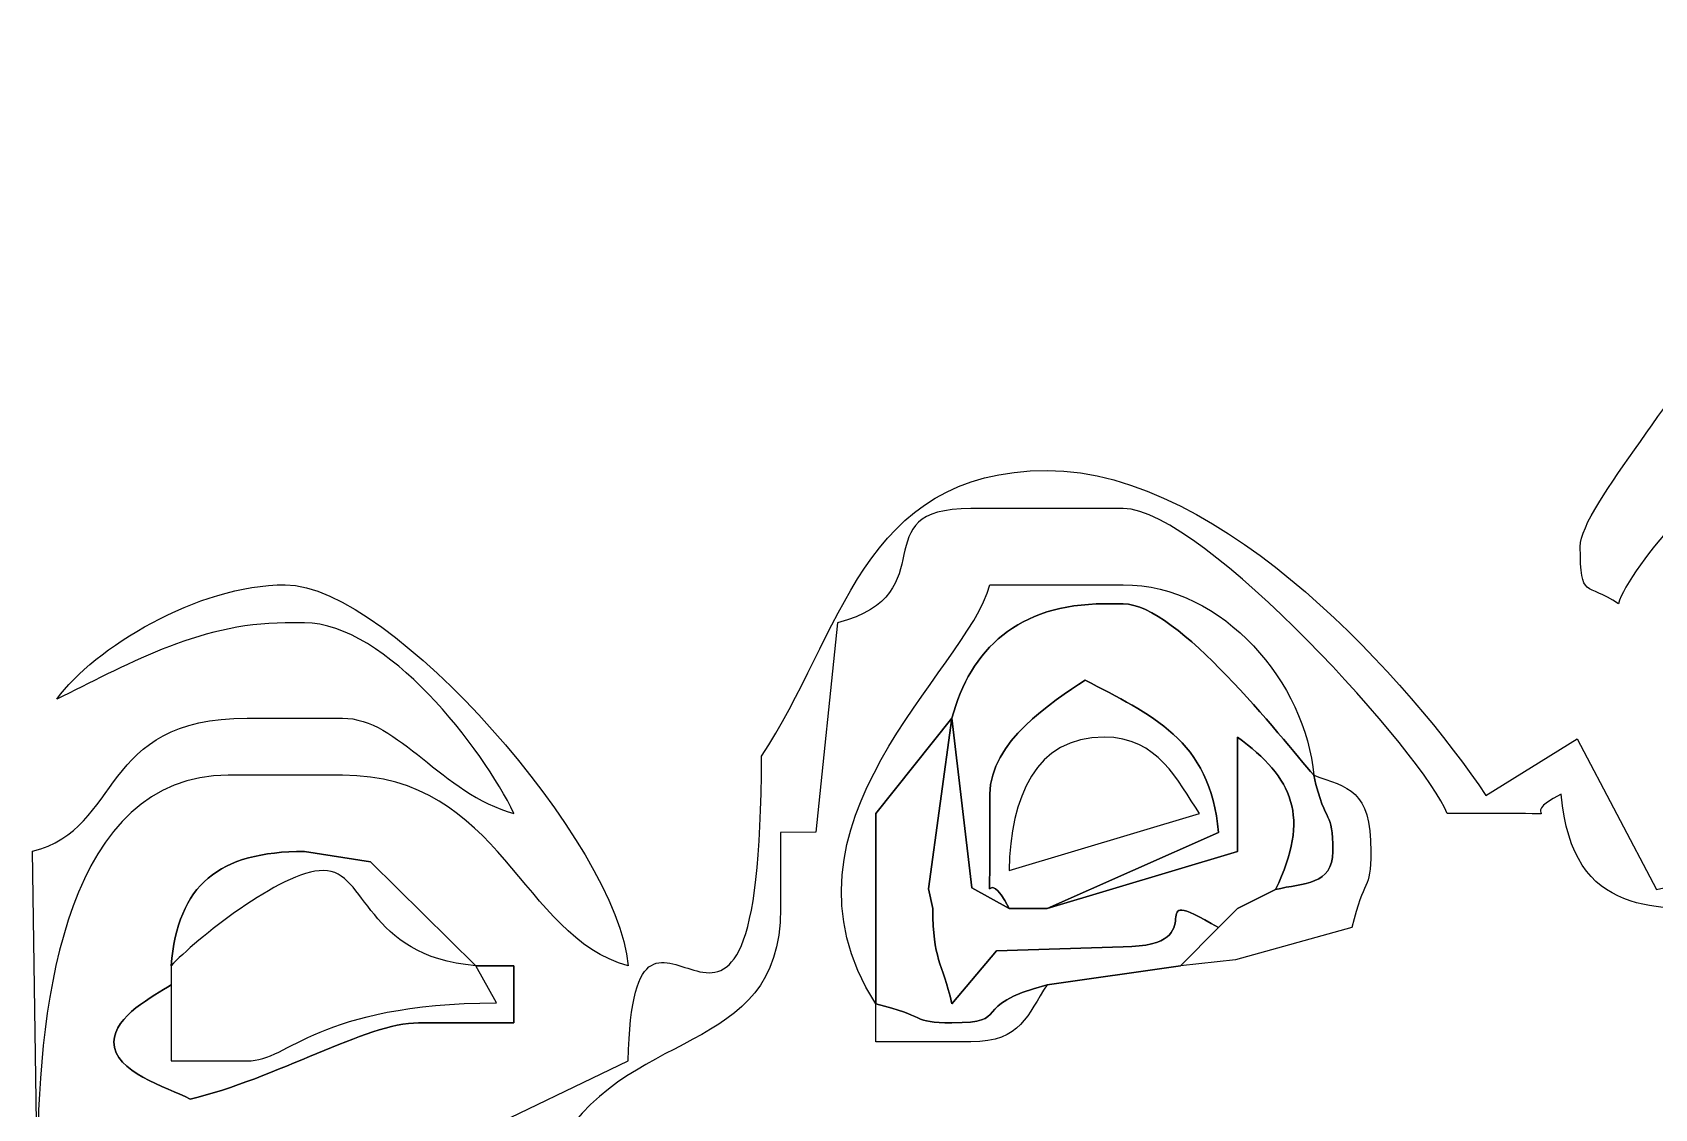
# Model space of a CAD drawing. Header units: centimetres. Extents: x -10 to 8.8, y -13.2 to 14.4.
# Drawn here: x 3.449 to 4.417, y -11.496 to -10.854 of the extents above; entities that cross this region are included whole.
import ezdxf

# ---------------------------------------------------------------- set-up
doc = ezdxf.new("R2010")
doc.units = ezdxf.units.CM
doc.header["$MEASUREMENT"] = 0
doc.layers.add('Camada 1', color=7, linetype='Continuous')

msp = doc.modelspace()

# ---------------------------------------------------------------- linework, layer by layer
at = {"layer": 'Camada 1', "color": 254}
for points, knots in [([(3.46337, -11.2516), (3.50227, -11.23293), (3.54688, -11.20611), (3.59978, -11.20611), (3.59978, -11.20611), (3.59978, -11.20611), (3.61115, -11.20611), (3.61115, -11.20611), (3.61115, -11.20611), (3.66023, -11.20611), (3.71785, -11.28159), (3.73619, -11.31982), (3.73619, -11.31982), (3.69346, -11.3084), (3.6675, -11.26297), (3.63388, -11.26297), (3.63388, -11.26297), (3.63388, -11.26297), (3.57704, -11.26297), (3.57704, -11.26297), (3.57704, -11.26297), (3.48758, -11.26297), (3.5034, -11.32883), (3.44883, -11.34245), (3.44883, -11.34245), (3.44883, -11.34245), (3.452, -11.55859), (3.452, -11.55859), (3.452, -11.55859), (3.452, -11.55859), (3.53157, -11.55859), (3.53157, -11.55859), (3.53157, -11.55859), (3.57331, -11.55859), (3.58652, -11.54098), (3.61115, -11.52448), (3.61115, -11.52448), (3.61115, -11.52448), (3.75893, -11.52448), (3.75893, -11.52448), (3.75893, -11.52448), (3.80131, -11.44436), (3.89534, -11.46777), (3.89534, -11.37667), (3.89534, -11.37667), (3.89534, -11.37667), (3.89534, -11.33119), (3.89534, -11.33119), (3.89534, -11.33119), (3.89534, -11.33119), (3.91646, -11.33099), (3.91646, -11.33099), (3.91646, -11.33099), (3.91646, -11.33099), (3.92944, -11.20611), (3.92944, -11.20611), (3.92944, -11.20611), (3.99561, -11.18844), (3.94235, -11.13789), (4.00901, -11.13789), (4.00901, -11.13789), (4.00901, -11.13789), (4.09995, -11.13789), (4.09995, -11.13789), (4.09995, -11.13789), (4.14729, -11.13789), (4.28138, -11.28714), (4.2932, -11.31982), (4.2932, -11.31982), (4.2932, -11.31982), (4.32731, -11.31982), (4.32731, -11.31982), (4.32731, -11.31982), (4.37077, -11.31982), (4.33144, -11.32331), (4.36141, -11.30845), (4.36141, -11.30845), (4.36765, -11.38346), (4.42064, -11.37667), (4.46372, -11.37667), (4.46372, -11.37667), (4.46372, -11.37667), (4.47509, -11.37667), (4.47509, -11.37667), (4.47509, -11.37667), (4.53072, -11.37667), (4.50597, -11.39415), (4.56603, -11.35393), (4.56603, -11.35393), (4.70646, -11.35393), (4.66129, -11.26035), (4.73654, -11.22885), (4.73654, -11.22885), (4.79625, -11.20386), (4.81611, -11.0948), (4.81693, -11.02631), (4.81693, -11.02631), (4.81693, -11.02631), (4.8527, -11.01217), (4.8527, -11.01217), (4.8527, -11.01217), (4.8527, -11.01217), (4.83885, -10.96734), (4.83885, -10.96734), (4.83885, -10.96734), (4.88115, -10.94495), (4.87447, -10.92186), (4.90705, -10.92186), (4.90705, -10.92186), (4.90705, -10.92186), (4.998, -10.92186), (4.998, -10.92186), (4.998, -10.92186), (5.0463, -10.92186), (5.0673, -10.94023), (5.07757, -10.97871), (5.07757, -10.97871), (5.05207, -10.97277), (5.05143, -10.96734), (5.02073, -10.96734), (5.02073, -10.96734), (5.02073, -10.96734), (4.98663, -10.96734), (4.98663, -10.96734), (4.98663, -10.96734), (4.90053, -10.96734), (4.83961, -11.10485), (4.81654, -11.1492), (4.81654, -11.1492), (4.81654, -11.1492), (4.8273, -11.252), (4.8273, -11.252), (4.8273, -11.252), (4.8273, -11.252), (4.88432, -11.27434), (4.88432, -11.27434), (4.88432, -11.27434), (4.87411, -11.25908), (4.83885, -11.16964), (4.83885, -11.14926), (4.83885, -11.14926), (4.83885, -11.11179), (4.93981, -10.97871), (5.00936, -10.97871), (5.00936, -10.97871), (5.06163, -10.97871), (5.15714, -11.08335), (5.15714, -11.172), (5.15714, -11.172), (5.15714, -11.22575), (5.06801, -11.20736), (5.02073, -11.24022), (5.02073, -11.24022), (5.02073, -11.24022), (4.98663, -11.24022), (4.98663, -11.24022), (4.98663, -11.24022), (4.98663, -11.24022), (4.91842, -11.27434), (4.91842, -11.27434), (4.91842, -11.27434), (4.91842, -11.27434), (5.02073, -11.24022), (5.02073, -11.24022), (5.02073, -11.24022), (5.09139, -11.24022), (5.17988, -11.23942), (5.17988, -11.172), (5.17988, -11.172), (5.17988, -11.172), (5.17988, -11.14926), (5.17988, -11.14926), (5.17988, -11.14926), (5.17988, -11.1123), (5.17003, -11.14068), (5.1602, -11.08782), (5.1602, -11.08782), (5.1602, -11.08782), (5.18904, -11.11021), (5.18904, -11.11021), (5.18904, -11.11021), (5.18904, -11.11021), (5.23732, -11.09144), (5.23732, -11.09144), (5.23732, -11.09144), (5.23732, -11.09144), (5.25945, -11.10378), (5.25945, -11.10378), (5.25945, -11.10378), (5.25945, -11.10378), (5.28219, -11.04693), (5.28219, -11.04693), (5.28219, -11.04693), (5.33285, -10.97399), (5.39123, -10.94784), (5.4186, -10.91049), (5.4186, -10.91049), (5.4186, -10.91049), (5.56638, -10.91049), (5.56638, -10.91049), (5.56638, -10.91049), (5.56638, -10.91049), (5.63195, -10.94919), (5.63195, -10.94919), (5.63195, -10.94919), (5.63195, -10.94919), (5.59549, -10.89206), (5.59549, -10.89206), (5.59549, -10.89206), (5.59549, -10.89206), (5.56638, -10.88774), (5.56638, -10.88774), (5.56638, -10.88774), (5.56638, -10.88774), (5.4186, -10.91049), (5.4186, -10.91049), (5.4186, -10.91049), (5.4186, -10.91049), (5.38449, -10.91049), (5.38449, -10.91049), (5.38449, -10.91049), (5.38449, -10.91049), (5.27949, -11.01013), (5.27949, -11.01013), (5.27949, -11.01013), (5.27949, -11.01013), (5.28219, -11.04693), (5.28219, -11.04693), (5.28219, -11.04693), (5.28219, -11.04693), (5.26951, -10.95603), (5.26951, -10.95603), (5.26951, -10.95603), (5.3422, -10.9369), (5.27385, -10.93557), (5.32503, -10.89649), (5.32503, -10.89649), (5.35586, -10.87294), (5.36293, -10.89859), (5.39586, -10.85363), (5.39586, -10.85363), (5.25019, -10.86576), (5.27368, -10.99186), (5.21398, -11.08104), (5.21398, -11.08104), (5.14431, -11.04416), (5.08008, -10.88774), (4.97526, -10.88774), (4.97526, -10.88774), (4.97526, -10.88774), (4.92979, -10.88774), (4.92979, -10.88774), (4.92979, -10.88774), (4.79396, -10.88774), (4.79035, -11.20611), (4.72517, -11.20611), (4.72517, -11.20611), (4.69585, -11.20611), (4.60567, -11.02419), (4.52056, -11.02419), (4.52056, -11.02419), (4.52056, -11.02419), (4.45235, -11.02419), (4.45235, -11.02419), (4.45235, -11.02419), (4.44192, -11.06325), (4.37278, -11.13602), (4.37278, -11.16063), (4.37278, -11.16063), (4.37278, -11.19311), (4.37635, -11.18143), (4.39551, -11.19474), (4.39551, -11.19474), (4.40122, -11.17337), (4.46148, -11.10378), (4.48645, -11.10378), (4.48645, -11.10378), (4.48645, -11.10378), (4.54329, -11.10378), (4.54329, -11.10378), (4.54329, -11.10378), (4.6181, -11.10378), (4.60835, -11.14765), (4.65697, -11.16063), (4.65697, -11.16063), (4.65697, -11.16063), (4.65697, -11.19474), (4.65697, -11.19474), (4.65697, -11.19474), (4.65697, -11.22515), (4.67338, -11.22837), (4.69107, -11.24022), (4.69107, -11.24022), (4.62242, -11.36999), (4.56234, -11.33172), (4.41825, -11.3653), (4.41825, -11.3653), (4.41825, -11.3653), (4.37087, -11.27528), (4.37087, -11.27528), (4.37087, -11.27528), (4.37087, -11.27528), (4.31645, -11.30912), (4.31645, -11.30912), (4.31645, -11.30912), (4.27265, -11.24379), (4.16013, -11.11515), (4.05448, -11.11515), (4.05448, -11.11515), (3.94323, -11.11515), (3.93204, -11.2139), (3.88397, -11.28571), (3.88397, -11.28571), (3.88397, -11.53658), (3.80777, -11.31612), (3.8044, -11.46763), (3.8044, -11.46763), (3.8044, -11.46763), (3.71266, -11.51166), (3.71266, -11.51166), (3.71266, -11.51166), (3.71266, -11.51166), (3.59978, -11.51311), (3.59978, -11.51311), (3.59978, -11.51311), (3.57636, -11.5288), (3.57027, -11.54722), (3.54294, -11.54722), (3.54294, -11.54722), (3.54294, -11.54722), (3.49747, -11.54722), (3.49747, -11.54722), (3.49747, -11.54722), (3.47198, -11.54722), (3.47252, -11.53822), (3.452, -11.52448), (3.452, -11.52448), (3.452, -11.42937), (3.47055, -11.29708), (3.56568, -11.29708), (3.56568, -11.29708), (3.56568, -11.29708), (3.63388, -11.29708), (3.63388, -11.29708), (3.63388, -11.29708), (3.72866, -11.29708), (3.74077, -11.39379), (3.8044, -11.41078), (3.8044, -11.41078), (3.79837, -11.33828), (3.66244, -11.18337), (3.59978, -11.18337), (3.59978, -11.18337), (3.54715, -11.18337), (3.48571, -11.22109), (3.46337, -11.2516)], [0, 0, 0, 0, 0.011236, 0.011236, 0.011236, 0.011236, 0.022472, 0.022472, 0.022472, 0.022472, 0.033708, 0.033708, 0.033708, 0.033708, 0.044944, 0.044944, 0.044944, 0.044944, 0.05618, 0.05618, 0.05618, 0.05618, 0.067416, 0.067416, 0.067416, 0.067416, 0.078652, 0.078652, 0.078652, 0.078652, 0.089888, 0.089888, 0.089888, 0.089888, 0.101124, 0.101124, 0.101124, 0.101124, 0.11236, 0.11236, 0.11236, 0.11236, 0.123596, 0.123596, 0.123596, 0.123596, 0.134831, 0.134831, 0.134831, 0.134831, 0.146067, 0.146067, 0.146067, 0.146067, 0.157303, 0.157303, 0.157303, 0.157303, 0.168539, 0.168539, 0.168539, 0.168539, 0.179775, 0.179775, 0.179775, 0.179775, 0.191011, 0.191011, 0.191011, 0.191011, 0.202247, 0.202247, 0.202247, 0.202247, 0.213483, 0.213483, 0.213483, 0.213483, 0.224719, 0.224719, 0.224719, 0.224719, 0.235955, 0.235955, 0.235955, 0.235955, 0.247191, 0.247191, 0.247191, 0.247191, 0.258427, 0.258427, 0.258427, 0.258427, 0.269663, 0.269663, 0.269663, 0.269663, 0.280899, 0.280899, 0.280899, 0.280899, 0.292135, 0.292135, 0.292135, 0.292135, 0.303371, 0.303371, 0.303371, 0.303371, 0.314607, 0.314607, 0.314607, 0.314607, 0.325843, 0.325843, 0.325843, 0.325843, 0.337079, 0.337079, 0.337079, 0.337079, 0.348315, 0.348315, 0.348315, 0.348315, 0.359551, 0.359551, 0.359551, 0.359551, 0.370787, 0.370787, 0.370787, 0.370787, 0.382022, 0.382022, 0.382022, 0.382022, 0.393258, 0.393258, 0.393258, 0.393258, 0.404494, 0.404494, 0.404494, 0.404494, 0.41573, 0.41573, 0.41573, 0.41573, 0.426966, 0.426966, 0.426966, 0.426966, 0.438202, 0.438202, 0.438202, 0.438202, 0.449438, 0.449438, 0.449438, 0.449438, 0.460674, 0.460674, 0.460674, 0.460674, 0.47191, 0.47191, 0.47191, 0.47191, 0.483146, 0.483146, 0.483146, 0.483146, 0.494382, 0.494382, 0.494382, 0.494382, 0.505618, 0.505618, 0.505618, 0.505618, 0.516854, 0.516854, 0.516854, 0.516854, 0.52809, 0.52809, 0.52809, 0.52809, 0.539326, 0.539326, 0.539326, 0.539326, 0.550562, 0.550562, 0.550562, 0.550562, 0.561798, 0.561798, 0.561798, 0.561798, 0.573034, 0.573034, 0.573034, 0.573034, 0.58427, 0.58427, 0.58427, 0.58427, 0.595506, 0.595506, 0.595506, 0.595506, 0.606742, 0.606742, 0.606742, 0.606742, 0.617978, 0.617978, 0.617978, 0.617978, 0.629213, 0.629213, 0.629213, 0.629213, 0.640449, 0.640449, 0.640449, 0.640449, 0.651685, 0.651685, 0.651685, 0.651685, 0.662921, 0.662921, 0.662921, 0.662921, 0.674157, 0.674157, 0.674157, 0.674157, 0.685393, 0.685393, 0.685393, 0.685393, 0.696629, 0.696629, 0.696629, 0.696629, 0.707865, 0.707865, 0.707865, 0.707865, 0.719101, 0.719101, 0.719101, 0.719101, 0.730337, 0.730337, 0.730337, 0.730337, 0.741573, 0.741573, 0.741573, 0.741573, 0.752809, 0.752809, 0.752809, 0.752809, 0.764045, 0.764045, 0.764045, 0.764045, 0.775281, 0.775281, 0.775281, 0.775281, 0.786517, 0.786517, 0.786517, 0.786517, 0.797753, 0.797753, 0.797753, 0.797753, 0.808989, 0.808989, 0.808989, 0.808989, 0.820225, 0.820225, 0.820225, 0.820225, 0.831461, 0.831461, 0.831461, 0.831461, 0.842697, 0.842697, 0.842697, 0.842697, 0.853933, 0.853933, 0.853933, 0.853933, 0.865169, 0.865169, 0.865169, 0.865169, 0.876404, 0.876404, 0.876404, 0.876404, 0.88764, 0.88764, 0.88764, 0.88764, 0.898876, 0.898876, 0.898876, 0.898876, 0.910112, 0.910112, 0.910112, 0.910112, 0.921348, 0.921348, 0.921348, 0.921348, 0.932584, 0.932584, 0.932584, 0.932584, 0.94382, 0.94382, 0.94382, 0.94382, 0.955056, 0.955056, 0.955056, 0.955056, 0.966292, 0.966292, 0.966292, 0.966292, 0.977528, 0.977528, 0.977528, 0.977528, 0.988764, 0.988764, 0.988764, 0.988764, 1, 1, 1, 1]), ([(3.95218, -11.43352), (3.95218, -11.43352), (3.95218, -11.45626), (3.95218, -11.45626), (3.95218, -11.45626), (3.95218, -11.45626), (4.00901, -11.45626), (4.00901, -11.45626), (4.00901, -11.45626), (4.03941, -11.45626), (4.04264, -11.43985), (4.05448, -11.42215), (4.05448, -11.42215), (4.05448, -11.42215), (4.13406, -11.41078), (4.13406, -11.41078), (4.13406, -11.41078), (4.13406, -11.41078), (4.16685, -11.40721), (4.16685, -11.40721), (4.16685, -11.40721), (4.16685, -11.40721), (4.23637, -11.38804), (4.23637, -11.38804), (4.23637, -11.38804), (4.24366, -11.35755), (4.24773, -11.36661), (4.24773, -11.34256), (4.24773, -11.34256), (4.24773, -11.30533), (4.23402, -11.30446), (4.21363, -11.29708), (4.21363, -11.29708), (4.2091, -11.24259), (4.15998, -11.18337), (4.09995, -11.18337), (4.09995, -11.18337), (4.09995, -11.18337), (4.02038, -11.18337), (4.02038, -11.18337), (4.02038, -11.18337), (4.0065, -11.23538), (3.88406, -11.32615), (3.95218, -11.43352)], [0, 0, 0, 0, 0.090909, 0.090909, 0.090909, 0.090909, 0.181818, 0.181818, 0.181818, 0.181818, 0.272727, 0.272727, 0.272727, 0.272727, 0.363636, 0.363636, 0.363636, 0.363636, 0.454545, 0.454545, 0.454545, 0.454545, 0.545455, 0.545455, 0.545455, 0.545455, 0.636364, 0.636364, 0.636364, 0.636364, 0.727273, 0.727273, 0.727273, 0.727273, 0.818182, 0.818182, 0.818182, 0.818182, 0.909091, 0.909091, 0.909091, 0.909091, 1, 1, 1, 1]), ([(4.1909, -11.3653), (4.1909, -11.3653), (4.16816, -11.37667), (4.16816, -11.37667), (4.16816, -11.37667), (4.16816, -11.37667), (4.15679, -11.38804), (4.15679, -11.38804), (4.15679, -11.38804), (4.15679, -11.38804), (4.13406, -11.41078), (4.13406, -11.41078), (4.13406, -11.41078), (4.13406, -11.41078), (4.05448, -11.42215), (4.05448, -11.42215), (4.05448, -11.42215), (4.00623, -11.43504), (4.0346, -11.44489), (3.99765, -11.44489), (3.99765, -11.44489), (3.9736, -11.44489), (3.98266, -11.44082), (3.95218, -11.43352), (3.95218, -11.43352), (3.95218, -11.43352), (3.95218, -11.31982), (3.95218, -11.31982), (3.95218, -11.31982), (3.95218, -11.31982), (3.99765, -11.26297), (3.99765, -11.26297), (3.99765, -11.26297), (4.00863, -11.22183), (4.03731, -11.19474), (4.08859, -11.19474), (4.08859, -11.19474), (4.08859, -11.19474), (4.09995, -11.19474), (4.09995, -11.19474), (4.09995, -11.19474), (4.13224, -11.19474), (4.19422, -11.27474), (4.21363, -11.29708), (4.21363, -11.29708), (4.22114, -11.32934), (4.225, -11.31651), (4.225, -11.34256), (4.225, -11.34256), (4.225, -11.3628), (4.20795, -11.36121), (4.1909, -11.3653)], [0, 0, 0, 0, 0.076923, 0.076923, 0.076923, 0.076923, 0.153846, 0.153846, 0.153846, 0.153846, 0.230769, 0.230769, 0.230769, 0.230769, 0.307692, 0.307692, 0.307692, 0.307692, 0.384615, 0.384615, 0.384615, 0.384615, 0.461538, 0.461538, 0.461538, 0.461538, 0.538462, 0.538462, 0.538462, 0.538462, 0.615385, 0.615385, 0.615385, 0.615385, 0.692308, 0.692308, 0.692308, 0.692308, 0.769231, 0.769231, 0.769231, 0.769231, 0.846154, 0.846154, 0.846154, 0.846154, 0.923077, 0.923077, 0.923077, 0.923077, 1, 1, 1, 1]), ([(3.53157, -11.41078), (3.54578, -11.3958), (3.59702, -11.35393), (3.62251, -11.35393), (3.62251, -11.35393), (3.64897, -11.35393), (3.6468, -11.40523), (3.71346, -11.41078), (3.71346, -11.41078), (3.71346, -11.41078), (3.72579, -11.43292), (3.72579, -11.43292), (3.72579, -11.43292), (3.61787, -11.43352), (3.60261, -11.46763), (3.57704, -11.46763), (3.57704, -11.46763), (3.57704, -11.46763), (3.53157, -11.46763), (3.53157, -11.46763), (3.53157, -11.46763), (3.53157, -11.46763), (3.53157, -11.42215), (3.53157, -11.42215), (3.53157, -11.42215), (3.52119, -11.4291), (3.49747, -11.44066), (3.49747, -11.45626), (3.49747, -11.45626), (3.49747, -11.47475), (3.52857, -11.48277), (3.54294, -11.49037), (3.54294, -11.49037), (3.59433, -11.4784), (3.64794, -11.44489), (3.67935, -11.44489), (3.67935, -11.44489), (3.67935, -11.44489), (3.73619, -11.44489), (3.73619, -11.44489), (3.73619, -11.44489), (3.73619, -11.44489), (3.73619, -11.41078), (3.73619, -11.41078), (3.73619, -11.41078), (3.73619, -11.41078), (3.71346, -11.41078), (3.71346, -11.41078), (3.71346, -11.41078), (3.71346, -11.41078), (3.65057, -11.34879), (3.65057, -11.34879), (3.65057, -11.34879), (3.65057, -11.34879), (3.61115, -11.34256), (3.61115, -11.34256), (3.61115, -11.34256), (3.56005, -11.34256), (3.5356, -11.36243), (3.53157, -11.41078)], [0, 0, 0, 0, 0.066667, 0.066667, 0.066667, 0.066667, 0.133333, 0.133333, 0.133333, 0.133333, 0.2, 0.2, 0.2, 0.2, 0.266667, 0.266667, 0.266667, 0.266667, 0.333333, 0.333333, 0.333333, 0.333333, 0.4, 0.4, 0.4, 0.4, 0.466667, 0.466667, 0.466667, 0.466667, 0.533333, 0.533333, 0.533333, 0.533333, 0.6, 0.6, 0.6, 0.6, 0.666667, 0.666667, 0.666667, 0.666667, 0.733333, 0.733333, 0.733333, 0.733333, 0.8, 0.8, 0.8, 0.8, 0.866667, 0.866667, 0.866667, 0.866667, 0.933333, 0.933333, 0.933333, 0.933333, 1, 1, 1, 1])]:
    msp.add_open_spline(points, degree=3, knots=knots, dxfattribs=at)
at = {"layer": 'Camada 1', "color": 251}
for points, knots in [([(4.05448, -11.37667), (4.05448, -11.37667), (4.16816, -11.34256), (4.16816, -11.34256), (4.16816, -11.34256), (4.16816, -11.34256), (4.16816, -11.27434), (4.16816, -11.27434), (4.16816, -11.27434), (4.20151, -11.29877), (4.21177, -11.32178), (4.1909, -11.3653), (4.1909, -11.3653), (4.1909, -11.3653), (4.16816, -11.37667), (4.16816, -11.37667), (4.16816, -11.37667), (4.16816, -11.37667), (4.1909, -11.3653), (4.1909, -11.3653), (4.1909, -11.3653), (4.20795, -11.36121), (4.225, -11.3628), (4.225, -11.34256), (4.225, -11.34256), (4.225, -11.31651), (4.22114, -11.32934), (4.21363, -11.29708), (4.21363, -11.29708), (4.19422, -11.27474), (4.13224, -11.19474), (4.09995, -11.19474), (4.09995, -11.19474), (4.09995, -11.19474), (4.08859, -11.19474), (4.08859, -11.19474), (4.08859, -11.19474), (4.03731, -11.19474), (4.00863, -11.22183), (3.99765, -11.26297), (3.99765, -11.26297), (3.99765, -11.26297), (3.95218, -11.31982), (3.95218, -11.31982), (3.95218, -11.31982), (3.95218, -11.31982), (3.95218, -11.43352), (3.95218, -11.43352), (3.95218, -11.43352), (3.98266, -11.44082), (3.9736, -11.44489), (3.99765, -11.44489), (3.99765, -11.44489), (4.0346, -11.44489), (4.00623, -11.43504), (4.05448, -11.42215), (4.05448, -11.42215), (4.05448, -11.42215), (4.13406, -11.41078), (4.13406, -11.41078), (4.13406, -11.41078), (4.13406, -11.41078), (4.15679, -11.38804), (4.15679, -11.38804), (4.15679, -11.38804), (4.10688, -11.35898), (4.15749, -11.39941), (4.09995, -11.39941), (4.09995, -11.39941), (4.09995, -11.39941), (4.02436, -11.40192), (4.02436, -11.40192), (4.02436, -11.40192), (4.02436, -11.40192), (3.99765, -11.43352), (3.99765, -11.43352), (3.99765, -11.43352), (3.99171, -11.40802), (3.98628, -11.40738), (3.98628, -11.37667), (3.98628, -11.37667), (3.98628, -11.37667), (3.98375, -11.36492), (3.98375, -11.36492), (3.98375, -11.36492), (3.98375, -11.36492), (3.99765, -11.26297), (3.99765, -11.26297), (3.99765, -11.26297), (3.99765, -11.26297), (4.00961, -11.36433), (4.00961, -11.36433), (4.00961, -11.36433), (4.00961, -11.36433), (4.03175, -11.37667), (4.03175, -11.37667), (4.03175, -11.37667), (4.01689, -11.3467), (4.02038, -11.38603), (4.02038, -11.34256), (4.02038, -11.34256), (4.02038, -11.34256), (4.02038, -11.30845), (4.02038, -11.30845), (4.02038, -11.30845), (4.02038, -11.27702), (4.05739, -11.25351), (4.07722, -11.24022), (4.07722, -11.24022), (4.11597, -11.26074), (4.15217, -11.27557), (4.15679, -11.33119), (4.15679, -11.33119), (4.15679, -11.33119), (4.05448, -11.37667), (4.05448, -11.37667)], [0, 0, 0, 0, 0.034483, 0.034483, 0.034483, 0.034483, 0.068966, 0.068966, 0.068966, 0.068966, 0.103448, 0.103448, 0.103448, 0.103448, 0.137931, 0.137931, 0.137931, 0.137931, 0.172414, 0.172414, 0.172414, 0.172414, 0.206897, 0.206897, 0.206897, 0.206897, 0.241379, 0.241379, 0.241379, 0.241379, 0.275862, 0.275862, 0.275862, 0.275862, 0.310345, 0.310345, 0.310345, 0.310345, 0.344828, 0.344828, 0.344828, 0.344828, 0.37931, 0.37931, 0.37931, 0.37931, 0.413793, 0.413793, 0.413793, 0.413793, 0.448276, 0.448276, 0.448276, 0.448276, 0.482759, 0.482759, 0.482759, 0.482759, 0.517241, 0.517241, 0.517241, 0.517241, 0.551724, 0.551724, 0.551724, 0.551724, 0.586207, 0.586207, 0.586207, 0.586207, 0.62069, 0.62069, 0.62069, 0.62069, 0.655172, 0.655172, 0.655172, 0.655172, 0.689655, 0.689655, 0.689655, 0.689655, 0.724138, 0.724138, 0.724138, 0.724138, 0.758621, 0.758621, 0.758621, 0.758621, 0.793103, 0.793103, 0.793103, 0.793103, 0.827586, 0.827586, 0.827586, 0.827586, 0.862069, 0.862069, 0.862069, 0.862069, 0.896552, 0.896552, 0.896552, 0.896552, 0.931034, 0.931034, 0.931034, 0.931034, 0.965517, 0.965517, 0.965517, 0.965517, 1, 1, 1, 1]), ([(3.53157, -11.42215), (3.53157, -11.42215), (3.53157, -11.41078), (3.53157, -11.41078), (3.53157, -11.41078), (3.5356, -11.36243), (3.56005, -11.34256), (3.61115, -11.34256), (3.61115, -11.34256), (3.61115, -11.34256), (3.65057, -11.34879), (3.65057, -11.34879), (3.65057, -11.34879), (3.65057, -11.34879), (3.71346, -11.41078), (3.71346, -11.41078), (3.71346, -11.41078), (3.71346, -11.41078), (3.73619, -11.41078), (3.73619, -11.41078), (3.73619, -11.41078), (3.73619, -11.41078), (3.73619, -11.44489), (3.73619, -11.44489), (3.73619, -11.44489), (3.73619, -11.44489), (3.67935, -11.44489), (3.67935, -11.44489), (3.67935, -11.44489), (3.64794, -11.44489), (3.59433, -11.4784), (3.54294, -11.49037), (3.54294, -11.49037), (3.52857, -11.48277), (3.49747, -11.47475), (3.49747, -11.45626), (3.49747, -11.45626), (3.49747, -11.44066), (3.52119, -11.4291), (3.53157, -11.42215)], [0, 0, 0, 0, 0.1, 0.1, 0.1, 0.1, 0.2, 0.2, 0.2, 0.2, 0.3, 0.3, 0.3, 0.3, 0.4, 0.4, 0.4, 0.4, 0.5, 0.5, 0.5, 0.5, 0.6, 0.6, 0.6, 0.6, 0.7, 0.7, 0.7, 0.7, 0.8, 0.8, 0.8, 0.8, 0.9, 0.9, 0.9, 0.9, 1, 1, 1, 1])]:
    msp.add_open_spline(points, degree=3, knots=knots, dxfattribs=at)
at = {"layer": 'Camada 1', "color": 253}
for points, knots in [([(4.03175, -11.37667), (4.03175, -11.37667), (4.05448, -11.37667), (4.05448, -11.37667), (4.05448, -11.37667), (4.05448, -11.37667), (4.15679, -11.33119), (4.15679, -11.33119), (4.15679, -11.33119), (4.15217, -11.27557), (4.11597, -11.26074), (4.07722, -11.24022), (4.07722, -11.24022), (4.05739, -11.25351), (4.02038, -11.27702), (4.02038, -11.30845), (4.02038, -11.30845), (4.02038, -11.30845), (4.02038, -11.34256), (4.02038, -11.34256), (4.02038, -11.34256), (4.02038, -11.38603), (4.01689, -11.3467), (4.03175, -11.37667)], [0, 0, 0, 0, 0.166667, 0.166667, 0.166667, 0.166667, 0.333333, 0.333333, 0.333333, 0.333333, 0.5, 0.5, 0.5, 0.5, 0.666667, 0.666667, 0.666667, 0.666667, 0.833333, 0.833333, 0.833333, 0.833333, 1, 1, 1, 1]), ([(4.03175, -11.35393), (4.03273, -11.31006), (4.04753, -11.27434), (4.08859, -11.27434), (4.08859, -11.27434), (4.12069, -11.27434), (4.13244, -11.30043), (4.14542, -11.31982), (4.14542, -11.31982), (4.14542, -11.31982), (4.03175, -11.35393), (4.03175, -11.35393)], [0, 0, 0, 0, 0.333333, 0.333333, 0.333333, 0.333333, 0.666667, 0.666667, 0.666667, 0.666667, 1, 1, 1, 1])]:
    msp.add_open_spline(points, degree=3, knots=knots, dxfattribs=at)
at = {"layer": 'Camada 1', "color": 250}
msp.add_open_spline([(4.15679, -11.38804), (4.15679, -11.38804), (4.16816, -11.37667), (4.16816, -11.37667), (4.16816, -11.37667), (4.16816, -11.37667), (4.1909, -11.3653), (4.1909, -11.3653), (4.1909, -11.3653), (4.21177, -11.32178), (4.20151, -11.29877), (4.16816, -11.27434), (4.16816, -11.27434), (4.16816, -11.27434), (4.16816, -11.34256), (4.16816, -11.34256), (4.16816, -11.34256), (4.16816, -11.34256), (4.05448, -11.37667), (4.05448, -11.37667), (4.05448, -11.37667), (4.05448, -11.37667), (4.03175, -11.37667), (4.03175, -11.37667), (4.03175, -11.37667), (4.03175, -11.37667), (4.00961, -11.36433), (4.00961, -11.36433), (4.00961, -11.36433), (4.00961, -11.36433), (3.99765, -11.26297), (3.99765, -11.26297), (3.99765, -11.26297), (3.99765, -11.26297), (3.98375, -11.36492), (3.98375, -11.36492), (3.98375, -11.36492), (3.98375, -11.36492), (3.98628, -11.37667), (3.98628, -11.37667), (3.98628, -11.37667), (3.98628, -11.40738), (3.99171, -11.40802), (3.99765, -11.43352), (3.99765, -11.43352), (3.99765, -11.43352), (4.02436, -11.40192), (4.02436, -11.40192), (4.02436, -11.40192), (4.02436, -11.40192), (4.09995, -11.39941), (4.09995, -11.39941), (4.09995, -11.39941), (4.15749, -11.39941), (4.10688, -11.35898), (4.15679, -11.38804)], degree=3, knots=[0, 0, 0, 0, 0.071429, 0.071429, 0.071429, 0.071429, 0.142857, 0.142857, 0.142857, 0.142857, 0.214286, 0.214286, 0.214286, 0.214286, 0.285714, 0.285714, 0.285714, 0.285714, 0.357143, 0.357143, 0.357143, 0.357143, 0.428571, 0.428571, 0.428571, 0.428571, 0.5, 0.5, 0.5, 0.5, 0.571429, 0.571429, 0.571429, 0.571429, 0.642857, 0.642857, 0.642857, 0.642857, 0.714286, 0.714286, 0.714286, 0.714286, 0.785714, 0.785714, 0.785714, 0.785714, 0.857143, 0.857143, 0.857143, 0.857143, 0.928571, 0.928571, 0.928571, 0.928571, 1, 1, 1, 1], dxfattribs=at)

doc.saveas('drawing.dxf')
